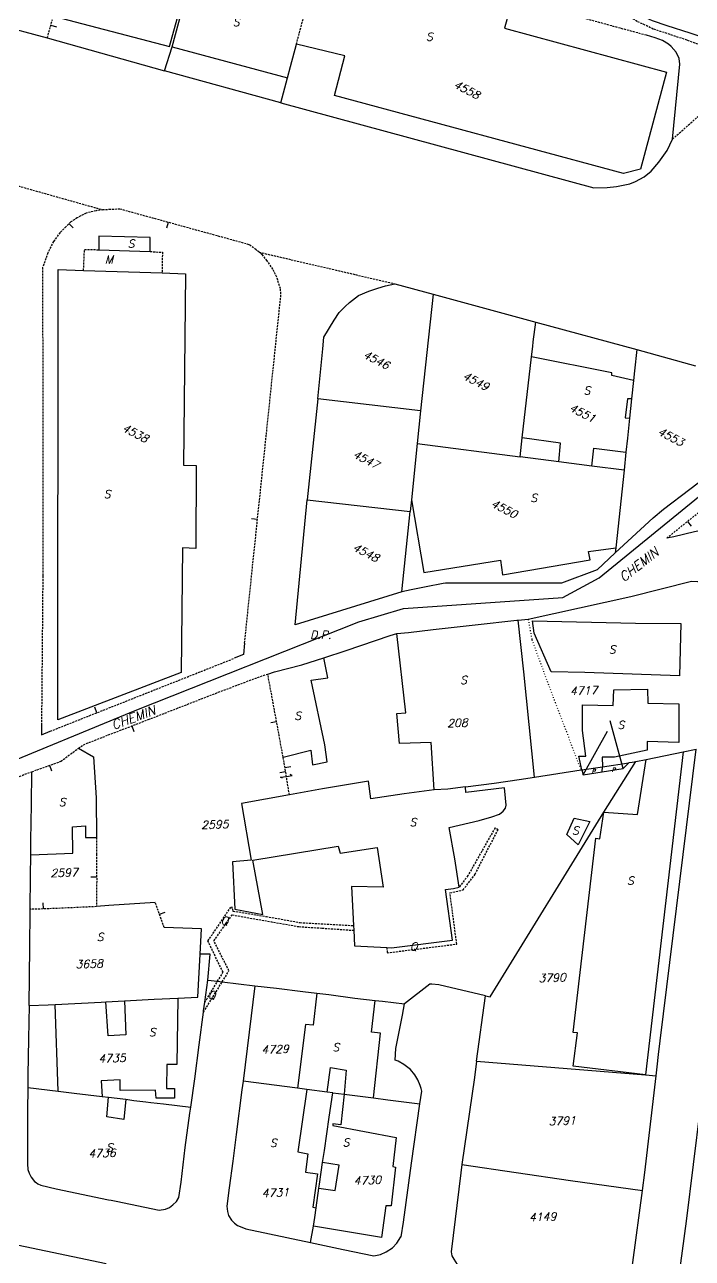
# Model space of a CAD drawing. Extents: x -334462 to -332769, y -29481 to -26664.
# Drawn here: x -334190.3 to -334107, y -28629.6 to -28475.5 of the extents above; entities that cross this region are included whole.
import ezdxf
from ezdxf.enums import TextEntityAlignment as Align

# ---------------------------------------------------------------- set-up
doc = ezdxf.new("R2010")
doc.units = 0
doc.header["$MEASUREMENT"] = 0
doc.linetypes.add('DOT', pattern=[0.25, 0, -0.25])
doc.linetypes.add('HIDDEN', pattern=[0.375, 0.25, -0.125])
for name, color, linetype in [('17', 7, 'CONTINUOUS'), ('18', 7, 'CONTINUOUS'), ('19', 7, 'CONTINUOUS'), ('DP$DIVIDING$LINE', 7, 'CONTINUOUS'), ('EASEMENT$BOUNDA$', 7, 'CONTINUOUS'), ('ENC$$ST$$A$$TEXT', 7, 'CONTINUOUS'), ('ENCRO$$AREA$TEXT', 7, 'CONTINUOUS'), ('ENCROACHED$WALL', 7, 'CONTINUOUS'), ('MAP$SHEET$BOUND$', 7, 'CONTINUOUS'), ('PARCEL$BOUNDARY', 7, 'CONTINUOUS'), ('PARCEL$NUMBER', 7, 'CONTINUOUS'), ('STREET$TEXT', 7, 'CONTINUOUS'), ('STRUC$$FOOTPRINT', 7, 'CONTINUOUS')]:
    doc.layers.add(name, color=color, linetype=linetype)
doc.styles.add('ITALICT', font='ITALICT', dxfattribs={"height": 0.2})

# ---------------------------------------------------------------- blocks, each defined once
blk = doc.blocks.new('HOOK')
at = {"layer": '19', "color": 7, "linetype": 'Continuous'}
for p, q in [((0, 0.75), (-0.17, 0.5)), ((0, 0), (0, 0.75)), ((0, -0.75), (0, 0)), ((0.17, -0.5), (0, -0.75))]:
    blk.add_line(p, q, dxfattribs=at)

msp = doc.modelspace()

# ---------------------------------------------------------------- linework, layer by layer
at = {"layer": '17', "color": 1, "linetype": 'Continuous'}
for p, q in [((-334158.87, -28562.61), (-334159.61, -28562.74)), ((-334181.34, -28582.01), (-334182.09, -28582.02))]:
    msp.add_line(p, q, dxfattribs=at)
at = {"layer": '17', "color": 5, "linetype": 'Continuous'}
msp.add_line((-334187.99, -28585.99), (-334188.02, -28585.24), dxfattribs=at)
at = {"layer": '18', "color": 1, "linetype": 'Continuous'}
for p, q in [((-334187.07, -28475.56), (-334186.34, -28475.76)), ((-334184.78, -28500.36), (-334184.26, -28500.89)), ((-334172.4, -28500.2), (-334172.6, -28500.92)), ((-334161.26, -28537.31), (-334162, -28537.23)), ((-334181.31, -28561.47), (-334181.59, -28560.77)), ((-334176.96, -28563.12), (-334176.69, -28563.81)), ((-334157.74, -28568.84), (-334158.48, -28568.96)), ((-334157.83, -28568.3), (-334157.09, -28568.18)), ((-334173.49, -28586.65), (-334172.79, -28586.4))]:
    msp.add_line(p, q, dxfattribs=at)
at = {"layer": '18', "color": 2, "linetype": 'Continuous'}
msp.add_line((-334107.57, -28537.58), (-334107.1, -28538.16), dxfattribs=at)
at = {"layer": '18', "color": 3, "linetype": 'Continuous'}
msp.add_line((-334187.23, -28568.04), (-334186.98, -28568.75), dxfattribs=at)
at = {"layer": 'DP$DIVIDING$LINE', "color": 30, "linetype": 'HIDDEN'}
for p, q in [((-334109.43, -28489.78), (-334100.97, -28482.38)), ((-334198.71, -28493.5), (-334180.58, -28498.62)), ((-334161.05, -28503.92), (-334144.09, -28507.87)), ((-334194.87, -28570.87), (-334189.43, -28568.84))]:
    msp.add_line(p, q, dxfattribs=at)
at = {"layer": 'DP$DIVIDING$LINE', "color": 2, "linetype": 'HIDDEN'}
msp.add_lwpolyline([(-334100.61, -28479.94), (-334107.6, -28477.43), (-334111.83, -28476.03), (-334113.83, -28475.09), (-334115.59, -28474), (-334116.76, -28473.03), (-334118.62, -28469.05)], dxfattribs=at)
at = {"layer": 'EASEMENT$BOUNDA$', "color": 3, "linetype": 'HIDDEN'}
for p, q in [((-334168, -28598.89), (-334165.66, -28595.1)), ((-334167.83, -28597.65), (-334166.24, -28595.03))]:
    msp.add_line(p, q, dxfattribs=at)
for points in [[(-334182.98, -28506.2), (-334182.86, -28503.58), (-334181.07, -28503.61)], [(-334174.68, -28503.84), (-334173.13, -28503.93), (-334173.18, -28506.52)], [(-334145.12, -28590.82), (-334145.04, -28591.47), (-334136.37, -28590.38), (-334137.22, -28583.97), (-334135.58, -28583.62), (-334134.08, -28581.66), (-334133.21, -28579.94), (-334131.21, -28576.1), (-334131.59, -28575.85), (-334134.98, -28581.83), (-334136.05, -28583.25)], [(-334166.24, -28595.03), (-334165.56, -28593.91), (-334167.45, -28589.99), (-334164.52, -28585.68), (-334164.32, -28586.25), (-334160.15, -28586.93), (-334155.91, -28587.7), (-334149.26, -28588.07)], [(-334165.66, -28595.1), (-334164.82, -28593.71), (-334166.7, -28589.97), (-334164.42, -28586.73), (-334156.1, -28588.2), (-334153.17, -28588.39), (-334149.23, -28588.66)]]:
    msp.add_lwpolyline(points, dxfattribs=at)
at = {"layer": 'ENC$$ST$$A$$TEXT', "color": 1, "linetype": 'Continuous'}
msp.add_line((-334120.59, -28569.21), (-334117.53, -28563.78), dxfattribs=at)
at = {"layer": 'ENCRO$$AREA$TEXT', "color": 5, "linetype": 'Continuous'}
msp.add_line((-334115.6, -28568.43), (-334117.21, -28562.49), dxfattribs=at)
at = {"layer": 'ENCROACHED$WALL', "color": 5, "linetype": 'Continuous'}
msp.add_lwpolyline([(-334118.19, -28568.86), (-334115.6, -28568.43), (-334114.88, -28567.72)], dxfattribs=at)
at = {"layer": 'MAP$SHEET$BOUND$', "color": 6, "linetype": 'Continuous'}
msp.add_lwpolyline([(-334221.01, -28578.51), (-334212.47, -28576.01), (-334176.52, -28561.19), (-334148.62, -28550.12), (-334143.04, -28548.44), (-334123.13, -28547.05), (-334118.58, -28544.63), (-334097.84, -28527.69), (-334093.79, -28521.38), (-334092.75, -28522.42)], dxfattribs=at)
at = {"layer": 'PARCEL$BOUNDARY', "color": 7, "linetype": 'Continuous'}
for p, q in [((-334171.91, -28478.26), (-334168.7, -28466.33)), ((-334202.71, -28473.09), (-334187.52, -28477.15)), ((-334187.52, -28477.15), (-334172.85, -28481.26)), ((-334172.85, -28481.26), (-334171.91, -28478.26)), ((-334158.32, -28485.25), (-334172.85, -28481.26)), ((-334158.32, -28485.25), (-334157.5, -28482.13)), ((-334144.09, -28507.87), (-334139.3, -28509.18)), ((-334139.3, -28509.18), (-334140.89, -28523.75)), ((-334139.3, -28509.18), (-334126.5, -28512.67)), ((-334126.5, -28512.67), (-334113.9, -28516.09)), ((-334113.9, -28516.09), (-334106.55, -28518.11)), ((-334128.18, -28527.12), (-334127.03, -28516.99)), ((-334114.3, -28519.94), (-334114.54, -28522.26)), ((-334153.73, -28522.24), (-334155.06, -28534.86)), ((-334140.89, -28523.75), (-334153.73, -28522.24)), ((-334114.54, -28522.26), (-334114.78, -28524.64)), ((-334140.89, -28523.75), (-334141.33, -28527.84)), ((-334128.45, -28529.51), (-334128.18, -28527.12)), ((-334141.33, -28527.84), (-334142.04, -28534.87)), ((-334141.33, -28527.84), (-334128.45, -28529.51)), ((-334123.64, -28530.12), (-334128.45, -28529.51)), ((-334119.51, -28530.64), (-334123.64, -28530.12)), ((-334115.24, -28528.91), (-334115.48, -28531.15)), ((-334115.48, -28531.15), (-334119.51, -28530.64)), ((-334115.48, -28531.15), (-334116.52, -28540.86)), ((-334155.06, -28534.86), (-334142.19, -28536.33)), ((-334142.04, -28534.87), (-334142.19, -28536.33)), ((-334143.23, -28546.38), (-334142.19, -28536.33)), ((-334116.52, -28540.86), (-334116.59, -28541.5)), ((-334128.72, -28549.89), (-334127.45, -28549.79)), ((-334114.02, -28567.58), (-334112.71, -28567.32)), ((-334112.71, -28567.32), (-334108.08, -28566.37)), ((-334108.08, -28566.37), (-334106.47, -28566.04)), ((-334126.66, -28569.51), (-334120.85, -28568.62)), ((-334120.85, -28568.62), (-334120.74, -28568.61)), ((-334120.74, -28568.61), (-334118.17, -28568.22)), ((-334118.17, -28568.22), (-334114.88, -28567.72)), ((-334118, -28573.88), (-334114.02, -28567.58)), ((-334167.83, -28597.65), (-334167.44, -28594.89)), ((-334167.44, -28594.89), (-334166.24, -28595.03)), ((-334166.24, -28595.03), (-334165.66, -28595.1)), ((-334165.66, -28595.1), (-334161.59, -28595.58)), ((-334180.2, -28597.59), (-334177.85, -28597.47)), ((-334133.89, -28605.01), (-334132.77, -28596.85)), ((-334133.89, -28605.01), (-334112.8, -28606.73)), ((-334112.8, -28606.73), (-334111.48, -28606.83)), ((-334189.94, -28608.3), (-334186.14, -28608.75)), ((-334156.24, -28608.4), (-334163.06, -28607.5)), ((-334155.11, -28608.54), (-334156.24, -28608.4)), ((-334152.54, -28608.88), (-334155.11, -28608.54)), ((-334151.83, -28608.98), (-334152.54, -28608.88)), ((-334151.83, -28608.98), (-334150.45, -28609.15)), ((-334180.66, -28609.42), (-334179.85, -28609.52)), ((-334179.85, -28609.52), (-334177.7, -28609.78)), ((-334150.45, -28609.15), (-334146.78, -28609.61)), ((-334153.93, -28623.36), (-334153.59, -28620.87)), ((-334154.63, -28627.69), (-334154.28, -28625.64))]:
    msp.add_line(p, q, dxfattribs=at)
at = {"layer": 'PARCEL$BOUNDARY', "color": 2, "linetype": 'HIDDEN'}
for p, q in [((-334156.4, -28477.94), (-334154.36, -28470.27)), ((-334112.68, -28476.82), (-334129.39, -28472.28)), ((-334187.52, -28477.15), (-334186.86, -28474.84)), ((-334187.14, -28563.78), (-334164.16, -28554.67)), ((-334158.05, -28567.03), (-334159.97, -28556.64)), ((-334172.9, -28588.31), (-334174.02, -28585.2))]:
    msp.add_line(p, q, dxfattribs=at)
at = {"layer": 'PARCEL$BOUNDARY', "color": 7, "linetype": 'Continuous'}
for points in [[(-334117.59, -28469.35), (-334116.31, -28471.75), (-334115.57, -28472.48), (-334113.56, -28474.12), (-334113.07, -28474.46), (-334111.98, -28474.98), (-334110.12, -28475.59), (-334107.26, -28476.51), (-334104.55, -28477.44), (-334101.87, -28478.44), (-334100.47, -28478.94)], [(-334157.5, -28482.13), (-334157.13, -28480.71), (-334156.4, -28477.94)], [(-334109.43, -28489.78), (-334108.5, -28480.41), (-334108.59, -28479.72), (-334108.97, -28478.93), (-334109.58, -28478.2), (-334109.93, -28477.93), (-334110.66, -28477.47), (-334111.58, -28477.12), (-334112.68, -28476.82)], [(-334158.32, -28485.25), (-334119.24, -28495.86), (-334117.57, -28495.82), (-334116.41, -28495.73), (-334114.74, -28495.37), (-334114.03, -28495.1), (-334112.95, -28494.49), (-334112.11, -28493.81), (-334111.15, -28492.66), (-334110.1, -28491.22), (-334109.43, -28489.78)], [(-334153.73, -28522.24), (-334153.11, -28515.98), (-334152.96, -28514.52), (-334151.7, -28512.42), (-334151.05, -28511.45), (-334150.3, -28510.69), (-334149.77, -28510.21), (-334148.66, -28509.35), (-334147.34, -28508.8), (-334146.21, -28508.42), (-334145.28, -28508.14), (-334144.09, -28507.87)], [(-334127.03, -28516.99), (-334126.88, -28515.69), (-334126.82, -28515.13), (-334126.5, -28512.67)], [(-334113.9, -28516.09), (-334114.17, -28518.75), (-334114.3, -28519.94)], [(-334114.78, -28524.64), (-334115.05, -28527.18), (-334115.24, -28528.91)], [(-334116.59, -28541.5), (-334111.84, -28537.1), (-334110.54, -28536.03), (-334103.98, -28531.04)], [(-334143.23, -28546.38), (-334156.54, -28550.47), (-334155.06, -28534.86)], [(-334102.94, -28533.88), (-334103.33, -28535.94), (-334104.15, -28537.34), (-334104.97, -28538.29), (-334105.49, -28538.61), (-334106.69, -28538.87), (-334109.27, -28539.49), (-334110.15, -28539.66)], [(-334116.59, -28541.5), (-334118.84, -28543.63), (-334123.3, -28545.3), (-334130.17, -28545.3), (-334133.49, -28545.28), (-334137.78, -28545.28), (-334138.07, -28545.33), (-334140.2, -28545.72), (-334142.07, -28546.1), (-334143.23, -28546.38)], [(-334127.45, -28549.79), (-334114.61, -28546.93), (-334107.04, -28545.04), (-334106.3, -28545.08), (-334105.46, -28545.35), (-334104.89, -28545.95), (-334104.79, -28546.1)], [(-334143.84, -28551.55), (-334142.38, -28551.43), (-334139.33, -28551.07), (-334134.09, -28550.48), (-334128.86, -28549.9), (-334128.72, -28549.89)], [(-334152.99, -28554.61), (-334150.2, -28553.7), (-334144.7, -28551.8), (-334143.84, -28551.55)], [(-334162.87, -28552.79), (-334163.02, -28554.21), (-334164.16, -28554.67)], [(-334159.97, -28556.64), (-334159.15, -28556.37), (-334155.7, -28555.48), (-334152.99, -28554.61)], [(-334188.23, -28562.98), (-334188.25, -28564.22), (-334187.14, -28563.78)], [(-334183.62, -28565.91), (-334181.72, -28566.97), (-334181.42, -28572.1), (-334181.37, -28577.06)], [(-334111.48, -28606.83), (-334111.35, -28605.73), (-334111.17, -28604.18), (-334110.96, -28602.45), (-334106.47, -28566.04)], [(-334189.57, -28579.22), (-334189.55, -28577.42), (-334189.49, -28572.95), (-334189.43, -28568.84)], [(-334114.88, -28567.72), (-334114.85, -28567.71), (-334114.48, -28567.66), (-334114.02, -28567.58)], [(-334139.21, -28571.11), (-334142.92, -28571.61), (-334147.09, -28572.25), (-334147.41, -28570.04), (-334153.12, -28570.97), (-334157.27, -28571.73)], [(-334135.27, -28570.74), (-334131.71, -28570.27), (-334128.58, -28569.8), (-334126.66, -28569.51)], [(-334135.27, -28570.74), (-334137.48, -28571.04), (-334139.21, -28571.11)], [(-334132.77, -28596.85), (-334132.18, -28596.97), (-334118, -28573.88)], [(-334189.66, -28586.04), (-334189.61, -28581.91), (-334189.57, -28579.22)], [(-334174.02, -28585.2), (-334179.82, -28585.56), (-334181.37, -28585.7)], [(-334189.78, -28598.06), (-334189.68, -28590.77), (-334189.66, -28586.25), (-334189.66, -28586.04)], [(-334168.42, -28591.62), (-334168.25, -28588.46), (-334172.9, -28588.31)], [(-334171.19, -28597.14), (-334168.72, -28597.01), (-334168.42, -28591.62)], [(-334167.44, -28594.89), (-334167.16, -28591.63), (-334168.42, -28591.62)], [(-334161.59, -28595.58), (-334162.28, -28601.39), (-334163.06, -28607.5)], [(-334161.59, -28595.58), (-334158.88, -28595.9), (-334155.61, -28596.29), (-334153.84, -28596.51)], [(-334153.84, -28596.51), (-334152.35, -28596.69), (-334149.1, -28597.12), (-334146.56, -28597.41)], [(-334132.77, -28596.85), (-334138.6, -28595.47), (-334139.49, -28595.41), (-334139.74, -28595.39), (-334142.88, -28597.83)], [(-334189.78, -28598.06), (-334189.86, -28602.21), (-334189.93, -28606.75), (-334189.94, -28608.3)], [(-334189.78, -28598.06), (-334187.38, -28597.96), (-334186.53, -28597.92)], [(-334186.53, -28597.92), (-334180.77, -28597.62), (-334180.2, -28597.59)], [(-334177.85, -28597.47), (-334174.17, -28597.28), (-334171.19, -28597.14)], [(-334168, -28598.89), (-334167.98, -28598.73), (-334167.83, -28597.65)], [(-334146.56, -28597.41), (-334145.63, -28597.51), (-334142.88, -28597.83)], [(-334140.97, -28610.35), (-334140.73, -28608.78), (-334140.83, -28608.41), (-334140.93, -28608.04), (-334141.23, -28607.34), (-334141.59, -28606.74), (-334142.16, -28606.07), (-334142.99, -28605.43), (-334143.67, -28605.01), (-334144.07, -28604.87), (-334143.97, -28603.42), (-334143.14, -28599.26), (-334142.88, -28597.83)], [(-334169.59, -28610.76), (-334169.09, -28607.23), (-334168.56, -28602.96), (-334168, -28598.89)], [(-334104.77, -28601.38), (-334105.43, -28606.71), (-334105.62, -28608.19), (-334105.95, -28610.83), (-334106.84, -28617.92), (-334107.7, -28625.02), (-334108.7, -28632.4), (-334108.61, -28633.62)], [(-334133.89, -28605.01), (-334134.16, -28607.06), (-334135.72, -28617.93)], [(-334113.19, -28621.18), (-334112.9, -28618.93), (-334111.48, -28606.83)], [(-334189.94, -28608.3), (-334189.96, -28611.27), (-334189.97, -28615.75), (-334190, -28617.83), (-334189.94, -28618.54), (-334189.79, -28619), (-334189.52, -28619.51), (-334189.09, -28620.03), (-334188.89, -28620.18), (-334188.69, -28620.33), (-334188.31, -28620.52), (-334186.4, -28620.96), (-334179.86, -28622.33), (-334179.54, -28622.39), (-334178.91, -28622.52), (-334173.54, -28623.63), (-334172.76, -28623.5), (-334172.23, -28623.29), (-334171.81, -28622.96), (-334171.39, -28622.54), (-334171.1, -28622.03), (-334170.78, -28620.14), (-334170.27, -28615.81), (-334169.69, -28611.52), (-334169.59, -28610.76)], [(-334186.14, -28608.75), (-334184.14, -28608.99), (-334180.66, -28609.42)], [(-334163.06, -28607.5), (-334163.2, -28608.58), (-334163.93, -28614.17), (-334164.34, -28617.5), (-334164.81, -28620.84), (-334165.08, -28623.15), (-334165.02, -28623.81), (-334164.86, -28624.31), (-334164.51, -28624.87), (-334164.13, -28625.26), (-334163.75, -28625.56), (-334163.22, -28625.76), (-334162.7, -28625.96), (-334154.63, -28627.69)], [(-334153.12, -28617.68), (-334152.9, -28616.18), (-334152.29, -28612), (-334151.83, -28608.98)], [(-334177.7, -28609.78), (-334176.68, -28609.91), (-334175.21, -28610.09), (-334174.57, -28610.17), (-334173.01, -28610.36), (-334169.59, -28610.76)], [(-334154.63, -28627.69), (-334150.57, -28628.53), (-334146.73, -28629.33), (-334145.91, -28629.15), (-334145.18, -28628.83), (-334144.4, -28628.35), (-334143.85, -28627.77), (-334143.34, -28626.97), (-334143.33, -28626.96), (-334143.01, -28625.12), (-334142.04, -28617.76), (-334140.97, -28610.35)], [(-334146.78, -28609.61), (-334144.97, -28609.83), (-334140.97, -28610.35)], [(-334153.59, -28620.87), (-334153.53, -28620.37), (-334153.12, -28617.68)], [(-334135.72, -28617.93), (-334135.87, -28618.96), (-334137.05, -28628.85), (-334136.98, -28629.32), (-334136.74, -28629.76), (-334136.31, -28630.4), (-334135.77, -28630.97), (-334135.1, -28631.49)], [(-334135.72, -28617.93), (-334122.17, -28619.91), (-334113.19, -28621.18)], [(-334119.53, -28634.78), (-334118.32, -28634.73), (-334117.34, -28634.46), (-334116.51, -28634.02), (-334115.6, -28633.18), (-334114.86, -28632.21), (-334114.56, -28631.43), (-334114.36, -28630.16), (-334113.19, -28621.18)], [(-334154.28, -28625.64), (-334154.09, -28624.55), (-334153.93, -28623.36)], [(-334215.46, -28625.52), (-334214.59, -28625.45), (-334214.58, -28625.45), (-334207.2, -28625.19), (-334204.52, -28625.1), (-334195.13, -28627.14), (-334193.67, -28627.46), (-334184.32, -28629.43), (-334180.15, -28630.3)]]:
    msp.add_lwpolyline(points, dxfattribs=at)
at = {"layer": 'PARCEL$BOUNDARY', "color": 2, "linetype": 'HIDDEN'}
for points in [[(-334180.58, -28498.62), (-334181.4, -28498.74), (-334182.67, -28499.03), (-334183.77, -28499.63), (-334184.56, -28500.13), (-334185.17, -28500.73), (-334185.91, -28501.47), (-334186.73, -28502.58), (-334187.44, -28504.02), (-334188.09, -28505.83), (-334188.07, -28544.36), (-334188.23, -28562.98)], [(-334161.05, -28503.92), (-334161.44, -28503.62), (-334162.29, -28502.98), (-334178.43, -28498.54), (-334179.6, -28498.6), (-334180.58, -28498.62)], [(-334162.87, -28552.79), (-334158.32, -28509.14), (-334158.4, -28508.47), (-334158.85, -28507.03), (-334159.34, -28506.04), (-334160.05, -28504.99), (-334160.67, -28504.22), (-334161.05, -28503.92)], [(-334110.15, -28539.66), (-334105.45, -28535.87), (-334102.94, -28533.88)], [(-334183.62, -28565.91), (-334183, -28565.47), (-334181.95, -28565.06), (-334179.89, -28564.25), (-334174.91, -28562.33), (-334166.5, -28559.05), (-334161.25, -28557.06), (-334159.97, -28556.64)], [(-334189.43, -28568.84), (-334188.79, -28568.6), (-334185.83, -28567.54), (-334183.62, -28565.91)], [(-334157.27, -28571.73), (-334157.93, -28567.68), (-334158.05, -28567.03)], [(-334181.37, -28577.06), (-334181.35, -28579.14), (-334181.34, -28582.57), (-334181.37, -28585.7)], [(-334181.37, -28585.7), (-334187.33, -28585.97), (-334189.66, -28586.04)]]:
    msp.add_lwpolyline(points, dxfattribs=at)
at = {"layer": 'PARCEL$BOUNDARY', "color": 2, "linetype": 'DOT'}
msp.add_lwpolyline([(-334127.45, -28549.79), (-334126.99, -28552.33), (-334125.45, -28556.56), (-334124.09, -28560.19), (-334122.68, -28563.82), (-334121.32, -28567.45), (-334120.85, -28568.62)], dxfattribs=at)
at = {"layer": 'STRUC$$FOOTPRINT', "color": 1, "linetype": 'Continuous'}
for p, q in [((-334171.91, -28478.26), (-334157.5, -28482.13)), ((-334181.07, -28503.61), (-334174.68, -28503.84)), ((-334182.98, -28506.2), (-334173.18, -28506.52)), ((-334126.9, -28549.99), (-334114.04, -28550.29)), ((-334108.08, -28566.37), (-334112.8, -28606.73)), ((-334118.19, -28568.86), (-334118.17, -28568.22)), ((-334119.77, -28575.07), (-334121.22, -28577.96)), ((-334149.26, -28588.07), (-334149.23, -28588.66)), ((-334186.14, -28608.75), (-334186.53, -28597.92))]:
    msp.add_line(p, q, dxfattribs=at)
for points in [[(-334186.74, -28474.42), (-334172.25, -28478.22), (-334167.7, -28461.81)], [(-334129.39, -28472.28), (-334130.39, -28475.94), (-334110.17, -28481.43), (-334113.41, -28493.56), (-334115.54, -28494.09), (-334151.64, -28484.35), (-334150.33, -28479.38), (-334156.4, -28477.94)], [(-334174.68, -28503.84), (-334174.68, -28502.08), (-334181.07, -28501.9), (-334181.07, -28503.61)], [(-334173.18, -28506.52), (-334170.25, -28506.62), (-334170.51, -28530.52), (-334168.92, -28530.56), (-334168.96, -28540.93), (-334170.62, -28540.86), (-334170.79, -28556.45), (-334186.18, -28562.35), (-334186.16, -28506.1), (-334182.98, -28506.2)], [(-334114.3, -28519.94), (-334117.02, -28519.31), (-334117.02, -28518.98), (-334127.03, -28516.99)], [(-334114.54, -28522.26), (-334115.03, -28522.25), (-334115.34, -28524.62), (-334114.78, -28524.64)], [(-334123.64, -28530.12), (-334123.4, -28527.8), (-334128.18, -28527.12)], [(-334119.51, -28530.64), (-334119.25, -28528.4), (-334115.24, -28528.91)], [(-334142.04, -28534.87), (-334140.49, -28543.94), (-334130.92, -28542.4), (-334130.67, -28544.23), (-334119.7, -28542.37), (-334119.92, -28541.31), (-334116.52, -28540.86)], [(-334126.66, -28569.51), (-334128, -28556.34), (-334128.72, -28549.89)], [(-334114.04, -28550.29), (-334108.37, -28550.33), (-334108.54, -28556.86), (-334120.38, -28556.44), (-334124.59, -28556.34), (-334126.71, -28551.53), (-334126.9, -28549.99)], [(-334139.21, -28571.11), (-334139.58, -28565.19), (-334143.5, -28565.33), (-334143.85, -28561.58), (-334142.71, -28561.5), (-334143.84, -28551.55)], [(-334158.05, -28567.03), (-334154.59, -28566.14), (-334154.37, -28567.98), (-334152.54, -28567.6), (-334152.84, -28565.48), (-334154.56, -28557.42), (-334152.46, -28557.11), (-334152.99, -28554.61)], [(-334120.74, -28568.61), (-334121.12, -28566.9), (-334120.27, -28566.9), (-334120.67, -28563.69), (-334120.67, -28560.49), (-334116.82, -28560.56), (-334116.77, -28558.59), (-334112.53, -28558.51), (-334112.51, -28560.28), (-334108.65, -28560.35), (-334108.63, -28565.19), (-334112.58, -28565.08), (-334112.58, -28566.15), (-334116.67, -28567.01), (-334118.19, -28567.01), (-334118.17, -28568.22)], [(-334118, -28573.88), (-334113.79, -28574.17), (-334112.71, -28567.32)], [(-334120.74, -28568.61), (-334120.59, -28569.21), (-334118.19, -28568.86)], [(-334157.27, -28571.73), (-334163.25, -28572.8), (-334162.04, -28579.89), (-334164.39, -28580.09), (-334164.07, -28586.02), (-334160.59, -28586.69), (-334161.84, -28579.89), (-334151.19, -28578.14), (-334150.95, -28579.03), (-334146.31, -28578.33), (-334145.54, -28583.25), (-334149.53, -28583.2), (-334149.26, -28588.07)], [(-334136.05, -28583.25), (-334136.61, -28579.74), (-334137.31, -28575.81), (-334133.59, -28574.94), (-334131.98, -28574.49), (-334131.04, -28574.13), (-334130.57, -28573.79), (-334130.3, -28573.41), (-334130.2, -28573.03), (-334130.29, -28572.15), (-334130.39, -28570.86), (-334135.22, -28571.43), (-334135.27, -28570.74)], [(-334121.22, -28577.96), (-334122.62, -28576.67), (-334121.7, -28574.66), (-334119.77, -28575.07)], [(-334112.8, -28606.73), (-334121.82, -28605.62), (-334121.29, -28601.49), (-334121.82, -28601.43), (-334118.99, -28577.15), (-334118.5, -28577.23), (-334118, -28573.88)], [(-334189.57, -28579.22), (-334184.31, -28579.03), (-334184.34, -28575.72), (-334182.72, -28575.59), (-334182.72, -28577.05), (-334181.37, -28577.06)], [(-334145.12, -28590.82), (-334144.52, -28590.86), (-334136.92, -28589.89), (-334137.79, -28583.58), (-334136.78, -28583.42), (-334136.05, -28583.25)], [(-334149.23, -28588.66), (-334149.12, -28590.58), (-334145.12, -28590.82)], [(-334153.84, -28596.51), (-334154.31, -28600.5), (-334155.24, -28600.41), (-334156.24, -28608.4)], [(-334171.19, -28597.14), (-334171.35, -28605.44), (-334172.59, -28605.44), (-334172.64, -28608.41), (-334171.63, -28608.41), (-334171.63, -28609.64), (-334173.93, -28609.64), (-334173.99, -28608.64), (-334178.41, -28608.69), (-334178.41, -28607.35), (-334180.76, -28607.46), (-334180.66, -28609.42)], [(-334177.85, -28597.47), (-334177.68, -28601.74), (-334179.92, -28601.85), (-334180.2, -28597.59)], [(-334146.78, -28609.61), (-334145.88, -28601.53), (-334147.03, -28601.37), (-334146.56, -28597.41)], [(-334152.54, -28608.88), (-334152.13, -28605.82), (-334150.17, -28606.13), (-334150.45, -28609.15)], [(-334155.11, -28608.54), (-334156.22, -28616.35), (-334154.96, -28616.6), (-334155.25, -28618.87), (-334153.77, -28619.08), (-334154.33, -28623.24), (-334153.93, -28623.36)], [(-334177.7, -28609.78), (-334177.95, -28612.3), (-334180.07, -28611.97), (-334179.85, -28609.52)], [(-334150.45, -28609.15), (-334150.84, -28612.96), (-334151.83, -28612.84), (-334151.83, -28613.03), (-334143.95, -28614.55), (-334144.37, -28618.18), (-334144.03, -28618.26), (-334144.56, -28623.11), (-334145.24, -28623.07), (-334145.77, -28627.05), (-334154.28, -28625.64)], [(-334153.59, -28620.87), (-334151.57, -28621.18), (-334151.07, -28617.99), (-334153.12, -28617.68)]]:
    msp.add_lwpolyline(points, dxfattribs=at)

# ---------------------------------------------------------------- block references
at = {"layer": '19', "color": 7, "linetype": 'Continuous', "xscale": 0.9999985052693215, "yscale": 0.9999985052693215, "rotation": 279.2053748747311}
msp.add_blockref('HOOK', (-334157.65, -28569.42), dxfattribs=at)

# ---------------------------------------------------------------- texts
at = {"layer": 'DP$DIVIDING$LINE', "color": 2, "linetype": 'Continuous', "style": 'ITALICT'}
msp.add_text('D.P.', height=1, dxfattribs=at).set_placement((-334153.36, -28551.73), align=Align.MIDDLE)
at = {"layer": 'EASEMENT$BOUNDA$', "color": 3, "linetype": 'Continuous', "style": 'ITALICT'}
for s, p in [('M', (-334179.8, -28504.84)), ('Q', (-334165.38, -28587.52)), ('Q', (-334141.75, -28590.72)), ('Q', (-334166.97, -28596.81))]:
    msp.add_text(s, height=1, dxfattribs=at).set_placement(p, align=Align.MIDDLE)
at = {"layer": 'ENC$$ST$$A$$TEXT', "color": 1, "linetype": 'Continuous', "style": 'ITALICT'}
msp.add_text('P', height=0.5, dxfattribs=at).set_placement((-334119.29, -28568.78), align=Align.MIDDLE)
at = {"layer": 'ENCRO$$AREA$TEXT', "color": 5, "linetype": 'Continuous', "style": 'ITALICT'}
msp.add_text('P', height=0.5, dxfattribs=at).set_placement((-334116.79, -28568.59), align=Align.MIDDLE)
at = {"layer": 'PARCEL$NUMBER', "color": 7, "linetype": 'Continuous', "style": 'ITALICT'}
for s, rotation, p in [('4558', 332.7705, (-334135.11, -28483.61)), ('4546', 332.7705, (-334146.41, -28517.36)), ('4549', 332.7705, (-334133.98, -28520.03)), ('4551', 332.7705, (-334120.67, -28524.01)), ('4538', 332.7705, (-334176.52, -28526.53)), ('4553', 332.7705, (-334109.63, -28526.98)), ('4547', 332.7705, (-334147.69, -28529.82)), ('4550', 332.7705, (-334130.44, -28535.98)), ('4548', 332.7705, (-334147.72, -28541.45)), ('4717', 2.1037, (-334120.52, -28558.71)), ('208', 2.1037, (-334136.29, -28562.75)), ('2595', 2.1037, (-334166.58, -28575.44)), ('2597', 2.1037, (-334185.41, -28581.46)), ('3658', 2.1037, (-334182.28, -28592.86)), ('3790', 2.1037, (-334124.46, -28594.59)), ('4735', 2.1037, (-334179.43, -28604.64)), ('4729', 2.1037, (-334159.06, -28603.52)), ('3791', 2.1037, (-334123.2, -28612.47)), ('4736', 2.1037, (-334180.68, -28616.51)), ('4730', 2.1037, (-334147.53, -28619.89)), ('4731', 2.1037, (-334159.01, -28621.45)), ('4149', 2.1037, (-334125.64, -28624.47))]:
    msp.add_text(s, height=1, rotation=rotation, dxfattribs=at).set_placement(p, align=Align.MIDDLE)
at = {"layer": 'STREET$TEXT', "color": 7, "linetype": 'Continuous', "style": 'ITALICT'}
for rotation, p in [(38.5317, (-334115.51, -28545.2)), (20.3786, (-334179.24, -28563.62))]:
    msp.add_text('CHEMIN', height=1.15, rotation=rotation, dxfattribs=at).set_placement(p)
at = {"layer": 'STRUC$$FOOTPRINT', "color": 1, "linetype": 'Continuous', "style": 'ITALICT'}
for p in [(-334163.92, -28475.17), (-334139.79, -28476.99), (-334177.05, -28502.85), (-334120.11, -28521.21), (-334180.03, -28534.15), (-334126.76, -28534.63), (-334116.96, -28553.57), (-334135.52, -28557.38), (-334156.23, -28561.85), (-334115.88, -28563), (-334185.65, -28572.64), (-334141.84, -28575.15), (-334121.55, -28576.19), (-334114.69, -28582.45), (-334180.92, -28589.49), (-334174.41, -28601.39), (-334151.48, -28603.27), (-334159.29, -28615.23), (-334150.2, -28615.16), (-334179.74, -28615.8)]:
    msp.add_text('S', height=1, dxfattribs=at).set_placement(p, align=Align.MIDDLE)

doc.saveas('drawing.dxf')
